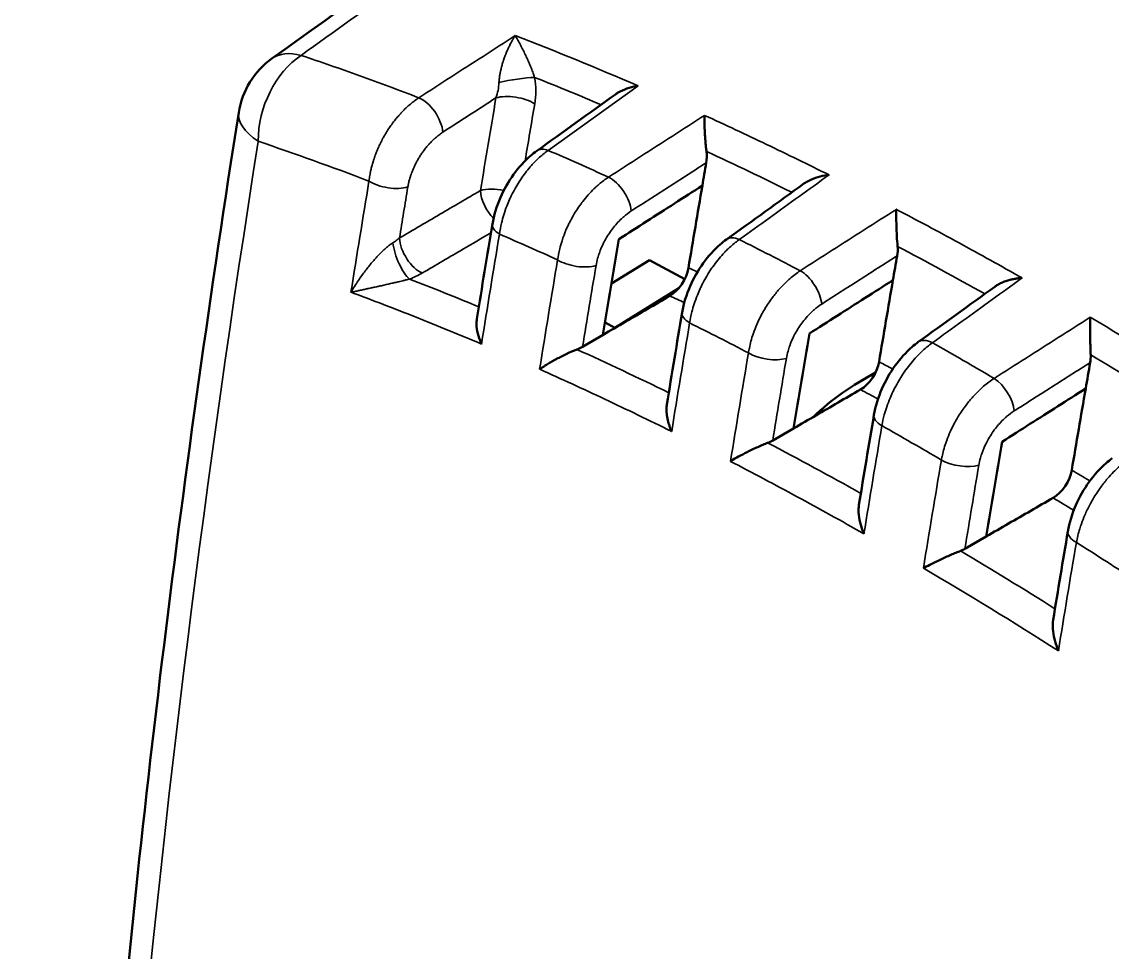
# Model space of a CAD drawing. Header units: millimetres. Extents: x 40 to 2195, y 40 to 1687.
# Drawn here: x 384.21 to 424.12, y 1406.01 to 1440.05 of the extents above; entities that cross this region are included whole.
import ezdxf

# ---------------------------------------------------------------- set-up
doc = ezdxf.new("R2010")
doc.units = ezdxf.units.MM
doc.header["$LTSCALE"] = 8
doc.layers.add('Visible (ISO)', color=7, linetype='Continuous', lineweight=50)
doc.layers.add('Visible Narrow (ISO)', color=7, linetype='Continuous', lineweight=35)

msp = doc.modelspace()

# ---------------------------------------------------------------- linework, layer by layer
at = {"layer": 'Visible (ISO)'}
for p, q in [((402.975, 1439.266), (402.975, 1439.266)), ((404.528, 1438.643), (404.528, 1438.643)), ((403.963, 1437.617), (403.963, 1437.617)), ((403.83, 1431.389), (403.83, 1431.389)), ((405.792, 1430.469), (407.185, 1431.332)), ((408.476, 1430.637), (407.185, 1431.332)), ((405.92, 1428.855), (408.256, 1430.302)), ((405.92, 1428.855), (405.557, 1429.05)), ((404.737, 1428.159), (405.483, 1428.594)), ((405.916, 1428.847), (405.92, 1428.855)), ((414.929, 1426.909), (415.454, 1427.212)), ((411.693, 1424.73), (412.458, 1425.174)), ((418.076, 1424.773), (418.076, 1424.773)), ((417.37, 1424.307), (417.37, 1424.307)), ((418.913, 1423.778), (418.913, 1423.778)), ((418.726, 1420.768), (419.51, 1421.22))]:
    msp.add_line(p, q, dxfattribs=at)
msp.add_arc((395.116, 1436.264), 3, 125.6295, 171.0415, dxfattribs=at)
for centre, major_axis, ratio, start_param, end_param in [((435.147, 1316.365), (-75, 129.904), 0.57735, 5.257351, 5.738223), ((403.643, 1434.512), (-0.583, 0.812), 0.546804, 0, 0.00025), ((408.586, 1435.309), (-0.23, 1.012), 0.648264, 4.140705, 4.56034), ((720.539, 1534.614), (225.525, 390.14), 0.57775, 2.138017, 2.140103), ((720.526, 1534.62), (-225.515, -390.145), 0.577723, 5.281682, 5.289244), ((402.423, 1432.483), (-0.986, 0.165), 0.443712, 6.28315, 6.283264), ((720.277, 1534.757), (227.367, 393.681), 0.577447, 2.142674, 2.151389), ((410.587, 1431.272), (-0.584, 0.812), 0.545741, 0, 0.000245), ((415.556, 1431.896), (-0.238, 1.003), 0.668493, 4.141006, 4.492285), ((727.605, 1530.528), (225.678, 390.403), 0.577751, 2.136134, 2.138365), ((407.893, 1430.827), (-0.518, -0.86), 0.600288, 0.831008, 2.154439), ((727.593, 1530.535), (-225.668, -390.409), 0.577724, 5.279943, 5.287429), ((409.365, 1429.246), (-0.986, 0.167), 0.442115, 6.283147, 6.283271), ((727.347, 1530.674), (227.522, 393.95), 0.577446, 2.140925, 2.149557), ((417.608, 1427.522), (-0.586, 0.811), 0.544443, 0, 0.000294), ((422.601, 1427.978), (-0.251, 0.995), 0.689265, 4.137379, 4.42069), ((414.869, 1427.395), (0.521, 0.855), 0.600667, 3.976677, 5.301278), ((734.671, 1526.443), (225.703, 390.447), 0.577751, 2.135655, 2.138041), ((428.429, 1403.526), (13.5, -23.383), 0.57735, 2.602682, 2.602684), ((428.429, 1403.526), (-13.5, 23.383), 0.57735, 6.246152, 6.423534), ((734.659, 1526.45), (-225.694, -390.453), 0.577725, 5.27962, 5.287092), ((407.284, 1426.871), (0.948, 1.762), 0.55685, 4.310072, 4.310123), ((416.385, 1425.496), (-0.986, 0.167), 0.441488, 6.283146, 6.283294), ((410.971, 1425.134), (-1.06, -0.08), 0.565689, 2.059199, 2.277361), ((734.416, 1526.591), (227.551, 394.002), 0.577446, 2.140583, 2.1492), ((424.704, 1423.268), (-0.587, 0.809), 0.542895, 6.283185, 6.283422), ((421.922, 1423.435), (-0.521, -0.853), 0.601988, 0.83483, 2.15963), ((423.482, 1421.238), (-0.986, 0.167), 0.441821, 6.283142, 6.283264), ((418.005, 1421.23), (-1.057, -0.016), 0.607282, 2.118642, 2.312899)]:
    msp.add_ellipse(centre, major_axis=major_axis, ratio=ratio, start_param=start_param, end_param=end_param, dxfattribs=at)
for points in [[(393.369, 1438.702), (398.518, 1442.393), (403.667, 1446.083), (408.816, 1449.773)], [(403.059, 1435.324), (404.018, 1436.013), (404.977, 1436.701), (405.935, 1437.389)], [(410.003, 1432.084), (410.948, 1432.764), (411.893, 1433.444), (412.838, 1434.125)], [(400.868, 1429.184), (401.053, 1430.338), (401.243, 1431.492), (401.437, 1432.648)], [(417.022, 1428.333), (417.955, 1429.007), (418.888, 1429.681), (419.821, 1430.355)], [(407.82, 1426.048), (408.003, 1427.168), (408.189, 1428.29), (408.379, 1429.413)], [(414.85, 1422.373), (415.029, 1423.469), (415.212, 1424.565), (415.399, 1425.663)], [(421.957, 1418.166), (422.133, 1419.245), (422.313, 1420.324), (422.496, 1421.405)]]:
    msp.add_open_spline(points, degree=3, dxfattribs=at)
for points, knots in [([(406.766, 1437.703), (406.744, 1437.699), (406.721, 1437.696), (406.582, 1437.672), (406.468, 1437.643), (406.247, 1437.565), (406.14, 1437.517), (406.005, 1437.437), (405.969, 1437.414), (405.935, 1437.389)], [-0.15618446, -0.15618446, -0.15618446, -0.15618446, -0.14931299, -0.14931299, -0.11403306, -0.11403306, -0.07809229, -0.07809229, -0.06474635, -0.06474635, -0.06474635, -0.06474635]), ([(389.449, 1300.75), (387.28, 1315.704), (386.019, 1331.417), (385.341, 1363.927), (385.921, 1380.794), (388.504, 1410.731), (390.088, 1423.651), (392.153, 1436.731)], [0, 0, 0, 0, 6.04023, 6.04023, 12.072816, 12.072816, 16.498672, 16.498672, 16.498672, 16.498672]), ([(409.269, 1435.303), (409.263, 1435.352), (409.257, 1435.403), (409.252, 1435.455), (409.245, 1435.513), (409.24, 1435.572), (409.234, 1435.633), (409.23, 1435.683), (409.226, 1435.734), (409.222, 1435.786), (409.219, 1435.835), (409.215, 1435.885), (409.212, 1435.935), (409.212, 1435.951), (409.211, 1435.968), (409.21, 1435.984), (409.207, 1436.035), (409.205, 1436.086), (409.203, 1436.137), (409.201, 1436.182), (409.2, 1436.226), (409.199, 1436.269), (409.199, 1436.288), (409.199, 1436.306), (409.199, 1436.324), (409.198, 1436.358), (409.198, 1436.391), (409.198, 1436.423), (409.198, 1436.455), (409.199, 1436.486), (409.199, 1436.516), (409.2, 1436.544), (409.201, 1436.572), (409.202, 1436.599), (409.202, 1436.606), (409.203, 1436.614), (409.203, 1436.621)], [0.0000015, 0.0000015, 0.0000015, 0.0000015, 0.1184218, 0.1184218, 0.1184218, 0.25, 0.25, 0.25, 0.3593333, 0.3593333, 0.3593333, 0.4656839, 0.4656839, 0.4656839, 0.5, 0.5, 0.5, 0.6100758, 0.6100758, 0.6100758, 0.7085738, 0.7085738, 0.7085738, 0.75, 0.75, 0.75, 0.8289084, 0.8289084, 0.8289084, 0.9056427, 0.9056427, 0.9056427, 0.9795073, 0.9795073, 0.9795073, 1, 1, 1, 1]), ([(401.437, 1432.648), (401.49, 1432.969), (401.591, 1433.301), (401.858, 1433.913), (402.024, 1434.204), (402.397, 1434.719), (402.606, 1434.95), (402.905, 1435.208), (402.981, 1435.268), (403.059, 1435.324)], [0, 0, 0, 0, 0.1038733, 0.1038733, 0.2016368, 0.2016368, 0.2964638, 0.2964638, 0.3280335, 0.3280335, 0.3280335, 0.3280335]), ([(413.754, 1434.444), (413.732, 1434.442), (413.71, 1434.44), (413.571, 1434.421), (413.454, 1434.397), (413.227, 1434.33), (413.116, 1434.286), (412.952, 1434.2), (412.893, 1434.164), (412.838, 1434.125)], [-0.1566309, -0.1566309, -0.1566309, -0.1566309, -0.1501663, -0.1501663, -0.1146615, -0.1146615, -0.0783143, -0.0783143, -0.056594, -0.056594, -0.056594, -0.056594]), ([(406.065, 1432.094), (406.403, 1432.312), (406.742, 1432.529), (407.081, 1432.747), (407.76, 1433.183), (408.439, 1433.619), (409.119, 1434.055)], [0, 0, 0, 0, 0.3333333, 0.3333333, 0.3333333, 1, 1, 1, 1]), ([(416.262, 1431.832), (416.252, 1431.954), (416.243, 1432.08), (416.229, 1432.339), (416.223, 1432.47), (416.217, 1432.703), (416.215, 1432.807), (416.214, 1432.996), (416.215, 1433.081), (416.217, 1433.16), (416.217, 1433.169), (416.217, 1433.179), (416.218, 1433.183)], [-0.1517774, -0.1517774, -0.1517774, -0.1517774, -0.1144708, -0.1144708, -0.0736713, -0.0736713, -0.0362372, -0.0362372, 0, 0, 0.0022163, 0.0044325, 0.0044325, 0.0044325, 0.0044325]), ([(408.379, 1429.413), (408.433, 1429.732), (408.534, 1430.062), (408.8, 1430.671), (408.966, 1430.961), (409.338, 1431.475), (409.548, 1431.707), (409.847, 1431.966), (409.924, 1432.027), (410.003, 1432.083)], [0, 0, 0, 0, 0.1032735, 0.1032735, 0.2006991, 0.2006991, 0.2957398, 0.2957398, 0.3275314, 0.3275314, 0.3275314, 0.3275314]), ([(413.04, 1428.645), (413.378, 1428.861), (413.717, 1429.078), (414.056, 1429.295), (414.396, 1429.511), (414.735, 1429.728), (415.074, 1429.945), (415.414, 1430.162), (415.754, 1430.379), (416.094, 1430.596)], [0, 0, 0, 0, 0.333333, 0.333333, 0.333333, 0.666667, 0.666667, 0.666667, 1, 1, 1, 1]), ([(420.819, 1430.676), (420.773, 1430.673), (420.727, 1430.668), (420.635, 1430.657), (420.589, 1430.65), (420.498, 1430.634), (420.453, 1430.624), (420.397, 1430.61), (420.386, 1430.607), (420.321, 1430.59), (420.269, 1430.574), (420.166, 1430.538), (420.115, 1430.518), (420.042, 1430.485), (420.019, 1430.474), (419.951, 1430.439), (419.908, 1430.414), (419.852, 1430.377), (419.836, 1430.366), (419.821, 1430.355)], [0.0000375, 0.0000375, 0.0000375, 0.0000375, 0.0743527, 0.0743527, 0.1505549, 0.1505549, 0.2294177, 0.2294177, 0.25, 0.25, 0.3463477, 0.3463477, 0.4497305, 0.4497305, 0.5, 0.5, 0.602333, 0.602333, 0.6441811, 0.6441811, 0.6441811, 0.6441811]), ([(407.926, 1430.018), (407.654, 1429.859), (407.111, 1429.543), (406.296, 1429.068), (405.754, 1428.752), (405.483, 1428.594)], [0, 0, 0, 0, 0.3333333, 0.6666667, 1, 1, 1, 1]), ([(400.868, 1429.184), (400.857, 1429.12), (400.853, 1429.053), (400.857, 1428.871), (400.874, 1428.754), (400.93, 1428.524), (400.97, 1428.409), (401.021, 1428.292), (401.027, 1428.279), (401.033, 1428.265), (401.036, 1428.259)], [-0.0974248, -0.0974248, -0.0974248, -0.0974248, -0.0744074, -0.0744074, -0.0367045, -0.0367045, 0, 0, 0.0021992, 0.0043983, 0.0043983, 0.0043983, 0.0043983]), ([(423.33, 1427.858), (423.328, 1427.909), (423.326, 1427.963), (423.322, 1428.074), (423.32, 1428.129), (423.317, 1428.235), (423.316, 1428.285), (423.314, 1428.383), (423.313, 1428.432), (423.311, 1428.503), (423.311, 1428.526), (423.31, 1428.599), (423.309, 1428.65), (423.309, 1428.746), (423.308, 1428.791), (423.308, 1428.861), (423.308, 1428.886), (423.308, 1428.946), (423.308, 1428.981), (423.308, 1429.049), (423.308, 1429.082), (423.309, 1429.145), (423.309, 1429.175), (423.31, 1429.216), (423.31, 1429.227), (423.311, 1429.238)], [0, 0, 0, 0, 0.1274523, 0.1274523, 0.25, 0.25, 0.353887, 0.353887, 0.4536944, 0.4536944, 0.5, 0.5, 0.6027423, 0.6027423, 0.6971464, 0.6971464, 0.75, 0.75, 0.8261276, 0.8261276, 0.9006432, 0.9006432, 0.9728814, 0.9728814, 1, 1, 1, 1]), ([(404.737, 1428.159), (404.705, 1428.141), (404.672, 1428.123), (404.602, 1428.09), (404.565, 1428.075), (404.528, 1428.06)], [0.000001, 0.000001, 0.000001, 0.000001, 0.01298467, 0.01298467, 0.02596788, 0.02596788, 0.02596788, 0.02596788]), ([(415.399, 1425.663), (415.453, 1425.982), (415.554, 1426.311), (415.821, 1426.92), (415.986, 1427.209), (416.358, 1427.724), (416.569, 1427.957), (416.868, 1428.216), (416.944, 1428.276), (417.022, 1428.333)], [0, 0, 0, 0, 0.1031051, 0.1031051, 0.2004903, 0.2004903, 0.2957328, 0.2957328, 0.3273112, 0.3273112, 0.3273112, 0.3273112]), ([(403.165, 1427.335), (403.189, 1427.352), (403.214, 1427.369), (403.24, 1427.386), (403.267, 1427.404), (403.295, 1427.422), (403.324, 1427.441), (403.353, 1427.459), (403.382, 1427.477), (403.412, 1427.496), (403.438, 1427.512), (403.464, 1427.528), (403.491, 1427.544), (403.517, 1427.56), (403.544, 1427.575), (403.571, 1427.591), (403.599, 1427.607), (403.626, 1427.623), (403.654, 1427.638), (403.669, 1427.647), (403.684, 1427.655), (403.699, 1427.664), (403.728, 1427.68), (403.758, 1427.696), (403.787, 1427.712), (403.817, 1427.728), (403.846, 1427.744), (403.875, 1427.759), (403.905, 1427.774), (403.934, 1427.79), (403.964, 1427.805), (403.971, 1427.809), (403.979, 1427.812), (403.987, 1427.816), (404.018, 1427.832), (404.05, 1427.848), (404.082, 1427.864), (404.114, 1427.879), (404.146, 1427.895), (404.178, 1427.909), (404.21, 1427.924), (404.241, 1427.939), (404.272, 1427.953), (404.317, 1427.973), (404.362, 1427.992), (404.404, 1428.01), (404.447, 1428.028), (404.488, 1428.045), (404.528, 1428.06)], [0.000013, 0.000013, 0.000013, 0.000013, 0.0651782, 0.0651782, 0.0651782, 0.1325891, 0.1325891, 0.1325891, 0.2, 0.2, 0.2, 0.256502, 0.256502, 0.256502, 0.3127765, 0.3127765, 0.3127765, 0.3691619, 0.3691619, 0.3691619, 0.4, 0.4, 0.4, 0.460956, 0.460956, 0.460956, 0.5224792, 0.5224792, 0.5224792, 0.5840364, 0.5840364, 0.5840364, 0.6, 0.6, 0.6, 0.6658861, 0.6658861, 0.6658861, 0.7329431, 0.7329431, 0.7329431, 0.8, 0.8, 0.8, 0.9, 0.9, 0.9, 1, 1, 1, 1]), ([(414.9, 1426.589), (414.628, 1426.432), (414.085, 1426.117), (413.271, 1425.645), (412.729, 1425.331), (412.458, 1425.174)], [0, 0, 0, 0, 0.3333333, 0.6666667, 1, 1, 1, 1]), ([(420.092, 1424.686), (420.431, 1424.901), (420.77, 1425.117), (421.109, 1425.333), (421.448, 1425.549), (421.788, 1425.765), (422.128, 1425.981), (422.467, 1426.197), (422.807, 1426.413), (423.147, 1426.629)], [0, 0, 0, 0, 0.333333, 0.333333, 0.333333, 0.666667, 0.666667, 0.666667, 1, 1, 1, 1]), ([(407.82, 1426.048), (407.816, 1426.022), (407.812, 1425.995), (407.81, 1425.968), (407.808, 1425.941), (407.806, 1425.914), (407.806, 1425.886), (407.805, 1425.841), (407.806, 1425.794), (407.81, 1425.746), (407.814, 1425.7), (407.819, 1425.653), (407.827, 1425.605), (407.833, 1425.568), (407.841, 1425.529), (407.85, 1425.491), (407.859, 1425.45), (407.87, 1425.409), (407.882, 1425.367), (407.894, 1425.326), (407.907, 1425.285), (407.922, 1425.244), (407.936, 1425.203), (407.952, 1425.163), (407.969, 1425.122), (407.977, 1425.101), (407.987, 1425.08), (407.996, 1425.059)], [0.3820209, 0.3820209, 0.3820209, 0.3820209, 0.4419797, 0.4419797, 0.4419797, 0.5, 0.5, 0.5, 0.5929819, 0.5929819, 0.5929819, 0.681076, 0.681076, 0.681076, 0.75, 0.75, 0.75, 0.8232727, 0.8232727, 0.8232727, 0.8949706, 0.8949706, 0.8949706, 0.9643261, 0.9643261, 0.9643261, 0.9999883, 0.9999883, 0.9999883, 0.9999883]), ([(410.148, 1423.967), (410.162, 1423.975), (410.176, 1423.984), (410.268, 1424.04), (410.354, 1424.089), (410.542, 1424.193), (410.645, 1424.248), (410.878, 1424.365), (411.012, 1424.43), (411.211, 1424.519), (411.274, 1424.547), (411.395, 1424.598), (411.453, 1424.621), (411.508, 1424.642)], [-0.1692811, -0.1692811, -0.1692811, -0.1692811, -0.1621934, -0.1621934, -0.1238543, -0.1238543, -0.0846102, -0.0846102, -0.0399224, -0.0399224, -0.0192023, -0.0192023, -0.000001, -0.000001, -0.000001, -0.000001]), ([(422.496, 1421.405), (422.55, 1421.725), (422.651, 1422.054), (422.918, 1422.665), (423.084, 1422.955), (423.457, 1423.471), (423.668, 1423.704), (423.966, 1423.962), (424.041, 1424.022), (424.117, 1424.077)], [0, 0, 0, 0, 0.1033564, 0.1033564, 0.2009929, 0.2009929, 0.2964279, 0.2964279, 0.3273628, 0.3273628, 0.3273628, 0.3273628]), ([(421.953, 1422.629), (421.681, 1422.473), (421.138, 1422.159), (420.324, 1421.689), (419.781, 1421.376), (419.51, 1421.22)], [0, 0, 0, 0, 0.3333333, 0.6666667, 1, 1, 1, 1]), ([(414.85, 1422.373), (414.835, 1422.285), (414.832, 1422.19), (414.843, 1421.976), (414.862, 1421.854), (414.92, 1421.615), (414.959, 1421.496), (415.015, 1421.359), (415.024, 1421.338), (415.033, 1421.317)], [-0.1077105, -0.1077105, -0.1077105, -0.1077105, -0.0762646, -0.0762646, -0.037673, -0.037673, 0, 0, 0.006948, 0.006948, 0.006948, 0.006948]), ([(417.21, 1420.06), (417.224, 1420.068), (417.238, 1420.076), (417.332, 1420.126), (417.419, 1420.172), (417.61, 1420.267), (417.714, 1420.318), (417.947, 1420.428), (418.08, 1420.488), (418.275, 1420.573), (418.337, 1420.599), (418.455, 1420.647), (418.51, 1420.67), (418.564, 1420.69)], [-0.165333, -0.165333, -0.165333, -0.165333, -0.1584235, -0.1584235, -0.1209548, -0.1209548, -0.0825725, -0.0825725, -0.0390207, -0.0390207, -0.0187999, -0.0187999, -0.000001, -0.000001, -0.000001, -0.000001]), ([(421.957, 1418.166), (421.94, 1418.064), (421.937, 1417.954), (421.953, 1417.719), (421.974, 1417.593), (422.034, 1417.346), (422.074, 1417.224), (422.13, 1417.083), (422.139, 1417.06), (422.148, 1417.039)], [-0.1139824, -0.1139824, -0.1139824, -0.1139824, -0.078048, -0.078048, -0.0385689, -0.0385689, 0, 0, 0.0071289, 0.0071289, 0.0071289, 0.0071289])]:
    msp.add_open_spline(points, degree=3, knots=knots, dxfattribs=at)
at = {"layer": 'Visible Narrow (ISO)'}
for p, q in [((406.766, 1437.703), (403.478, 1435.341)), ((401.527, 1432.412), (401.527, 1432.412)), ((420.819, 1430.676), (420.819, 1430.676))]:
    msp.add_line(p, q, dxfattribs=at)
for centre, major_axis, ratio, start_param, end_param in [((438.88, 1319.847), (-90.261, 118.12), 0.477486, 5.577389, 5.622054), ((395.116, 1436.264), (-1.748, 2.438), 0.548274, 5.681241, 6.283186), ((395.116, 1436.264), (-0.956, -2.844), 0.716951, 3.888378, 5.152103), ((402.243, 1437.819), (-0.987, -0.161), 0.113687, 3.851548, 5.306216), ((401.556, 1437.953), (0.535, -2.113), 0.645987, 0.970264, 1.437067), ((402.248, 1436.847), (-0.986, 0.168), 0.441319, 3.947008, 5.548607), ((398.944, 1436.426), (-0.543, 0.84), 0.499648, 3.909191, 5.662956), ((713.341, 1538.736), (225.672, 390.543), 0.577605, 2.14196, 2.150465), ((713.98, 1538.39), (225.062, 389.819), 0.57735, 2.141758, 2.146996), ((395.116, 1436.264), (-2.963, 0.468), 0.442684, 0.000089, 0.780297), ((695.693, 1547.208), (-215.008, -399.565), 0.556823, 5.274195, 5.638764), ((433.248, 1315.812), (88.959, -116.699), 0.478564, 2.484578, 2.526038), ((403.643, 1434.512), (-0.583, 0.812), 0.546804, 5.590341, 6.283185), ((434.972, 1317.472), (89.642, -118.11), 0.480535, 2.414884, 2.43661), ((411.809, 1431.64), (15.957, -7.928), 0.123736, 1.595335, 1.791735), ((712.37, 1539.32), (227.99, 394.891), 0.57735, 2.147806, 2.157917), ((397.659, 1434.419), (-0.987, 0.163), 0.445426, 0.798577, 2.405116), ((405.836, 1433.541), (-0.541, 0.841), 0.501755, 3.91066, 5.595754), ((710.892, 1538.032), (-225.912, -391.062), 0.577585, 5.289536, 5.294216), ((401.681, 1433.457), (-0.987, 0.162), 0.447146, 4.610575, 5.545951), ((401.681, 1433.457), (-0.505, 0.863), 0.532302, 0.7899, 2.003528), ((402.423, 1432.483), (-0.986, 0.165), 0.443712, 0.000083, 0.816666), ((398.717, 1431.721), (-0.505, 0.863), 0.532272, 0.789864, 2.539058), ((717.282, 1536.484), (-228.209, -395.269), 0.57735, 5.28693, 5.296905), ((433.216, 1316.106), (88.807, -116.409), 0.478309, 2.415052, 2.436272), ((410.587, 1431.272), (-0.584, 0.812), 0.545741, 5.521432, 6.283185), ((398.249, 1431.498), (-0.36, 0.933), 0.325926, 0.933221, 2.609957), ((435.024, 1317.587), (89.656, -117.996), 0.480143, 2.346405, 2.367992), ((438.494, 1319.592), (-90.156, 117.37), 0.47552, 5.44722, 5.477943), ((719.458, 1535.228), (228.286, 395.403), 0.57735, 2.144469, 2.154395), ((404.546, 1431.544), (-0.986, 0.166), 0.44314, 0.82479, 2.406138), ((721.205, 1535.15), (-228.537, -395.841), 0.577323, 5.286084, 5.293438), ((436.095, 1319.771), (-85.22, 112.53), 0.481508, 5.550997, 5.554366), ((412.805, 1430.138), (-0.539, 0.843), 0.503548, 3.91189, 5.52892), ((397.357, 1431.42), (-2.182, -0.356), 0.468354, 1.994338, 2.25991), ((431.753, 1316.809), (84.588, -112.369), 0.484045, 2.453675, 2.480245), ((435.477, 1319.285), (-84.949, 111.966), 0.480726, 5.549169, 5.55467), ((409.365, 1429.246), (-0.986, 0.167), 0.442115, 0.000088, 0.842491), ((724.37, 1532.392), (-228.416, -395.629), 0.57735, 5.284599, 5.294442), ((433.281, 1316.212), (88.839, -116.303), 0.477881, 2.345987, 2.367066), ((439.009, 1320.084), (-90.315, 117.882), 0.476622, 5.372937, 5.417032), ((417.608, 1427.522), (-0.586, 0.811), 0.544443, 5.452723, 6.283185), ((431.796, 1317.021), (84.555, -112.162), 0.483528, 2.381391, 2.416005), ((726.546, 1531.135), (228.455, 395.696), 0.57735, 2.142575, 2.152398), ((411.512, 1428.149), (-0.986, 0.167), 0.44184, 0.850428, 2.406724), ((438.43, 1319.674), (-90.012, 117.27), 0.475845, 5.379368, 5.410409), ((728.303, 1531.076), (-228.726, -396.171), 0.57732, 5.284188, 5.291616), ((436.13, 1319.854), (-85.225, 112.447), 0.481221, 5.477974, 5.483043), ((419.849, 1426.228), (-0.537, 0.844), 0.505066, 3.912941, 5.462163), ((435.514, 1319.369), (-84.955, 111.883), 0.480432, 5.476471, 5.48303), ((416.385, 1425.496), (-0.986, 0.167), 0.441488, 0.000109, 0.867851), ((731.458, 1528.299), (-228.499, -395.771), 0.57735, 5.283683, 5.293479), ((433.344, 1316.19), (88.937, -116.334), 0.477543, 2.277278, 2.298295), ((431.828, 1317.1), (84.552, -112.087), 0.483242, 2.309741, 2.344311), ((733.634, 1527.043), (228.499, 395.771), 0.57735, 2.142091, 2.151887), ((418.555, 1424.243), (-0.986, 0.167), 0.441506, 0.875642, 2.406889), ((734.352, 1526.62), (-228.035, -394.902), 0.5774, 5.283733, 5.291323), ((436.13, 1319.855), (-85.225, 112.447), 0.481223, 5.405544, 5.41214), ((435.514, 1319.369), (-84.956, 111.883), 0.480434, 5.404226, 5.411817), ((423.482, 1421.238), (-0.986, 0.167), 0.441821, 0.000084, 0.892761), ((738.546, 1524.207), (-228.455, -395.696), 0.57735, 5.284168, 5.293991), ((433.282, 1316.211), (88.843, -116.301), 0.477898, 2.208882, 2.22996), ((431.827, 1317.099), (84.547, -112.09), 0.48322, 2.238351, 2.273042), ((431.132, 1316.591), (84.184, -111.528), 0.48295, 2.229986, 2.279737)]:
    msp.add_ellipse(centre, major_axis=major_axis, ratio=ratio, start_param=start_param, end_param=end_param, dxfattribs=at)
for points, knots in [([(394.433, 1438.816), (395.643, 1439.684), (396.853, 1440.552), (398.062, 1441.418), (399.434, 1442.402), (400.805, 1443.385), (402.174, 1444.367), (404.75, 1446.214), (407.322, 1448.058), (409.89, 1449.899)], [0, 0, 0, 0, 0.2341962, 0.2341962, 0.2341962, 0.5, 0.5, 0.5, 1, 1, 1, 1]), ([(398.747, 1437.267), (399.137, 1437.519), (399.527, 1437.772), (400.309, 1438.277), (400.701, 1438.529), (401.484, 1439.035), (401.875, 1439.288), (402.268, 1439.541)], [0, 0, 0, 0, 0.3333333, 0.3333333, 0.6666667, 0.6666667, 1, 1, 1, 1]), ([(401.676, 1437.822), (401.677, 1437.85), (401.679, 1437.88), (401.683, 1437.922), (401.684, 1437.935), (401.688, 1437.968), (401.69, 1437.989), (401.697, 1438.038), (401.701, 1438.066), (401.709, 1438.115), (401.713, 1438.136), (401.72, 1438.177), (401.724, 1438.196), (401.737, 1438.26), (401.747, 1438.305), (401.761, 1438.359), (401.763, 1438.368), (401.77, 1438.394), (401.774, 1438.411), (401.791, 1438.472), (401.804, 1438.518), (401.823, 1438.577), (401.827, 1438.59), (401.836, 1438.617), (401.84, 1438.63), (401.86, 1438.689), (401.876, 1438.735), (401.9, 1438.799), (401.907, 1438.817), (401.918, 1438.846), (401.922, 1438.856), (401.944, 1438.912), (401.963, 1438.957), (401.993, 1439.026), (402.003, 1439.049), (402.017, 1439.079), (402.02, 1439.086), (402.044, 1439.138), (402.066, 1439.183), (402.103, 1439.255), (402.117, 1439.282), (402.133, 1439.312), (402.135, 1439.315), (402.16, 1439.362), (402.184, 1439.405), (402.228, 1439.479), (402.248, 1439.51), (402.268, 1439.541)], [0.0000047, 0.0000047, 0.0000047, 0.0000047, 0.0598024, 0.0598024, 0.084636, 0.084636, 0.125, 0.125, 0.177091, 0.177091, 0.2156446, 0.2156446, 0.25, 0.25, 0.3298016, 0.3298016, 0.3462379, 0.3462379, 0.375, 0.375, 0.4540101, 0.4540101, 0.4769607, 0.4769607, 0.5, 0.5, 0.5773746, 0.5773746, 0.6077426, 0.6077426, 0.625, 0.625, 0.700485, 0.700485, 0.7384992, 0.7384992, 0.75, 0.75, 0.824936, 0.824936, 0.869253, 0.869253, 0.875, 0.875, 0.9465205, 0.9465205, 1, 1, 1, 1]), ([(402.98, 1438.014), (402.963, 1438.064), (402.926, 1438.169), (402.861, 1438.338), (402.791, 1438.509), (402.715, 1438.681), (402.635, 1438.855), (402.549, 1439.031), (402.459, 1439.206), (402.366, 1439.377), (402.301, 1439.488), (402.268, 1439.541)], [0.0000082, 0.0000082, 0.0000082, 0.0000082, 0.1111111, 0.2222222, 0.3333333, 0.4444444, 0.5555556, 0.6666667, 0.7777778, 0.8888889, 1, 1, 1, 1]), ([(394.433, 1438.816), (395.146, 1438.577), (396.578, 1438.08), (398.022, 1437.544), (398.747, 1437.267)], [0.000006, 0.000006, 0.000006, 0.000006, 0.5, 1, 1, 1, 1]), ([(405.412, 1437.014), (405.034, 1437.174), (404.221, 1437.514), (403.412, 1437.842), (402.98, 1438.014)], [0.0653047, 0.0653047, 0.0653047, 0.0653047, 0.5, 1, 1, 1, 1]), ([(398.747, 1437.267), (398.691, 1437.231), (398.636, 1437.192), (398.546, 1437.125), (398.51, 1437.097), (398.42, 1437.024), (398.366, 1436.978), (398.3, 1436.917), (398.285, 1436.903), (398.224, 1436.845), (398.179, 1436.801), (398.105, 1436.724), (398.074, 1436.69), (398.002, 1436.61), (397.961, 1436.563), (397.908, 1436.499), (397.895, 1436.482), (397.836, 1436.409), (397.793, 1436.352), (397.733, 1436.27), (397.715, 1436.245), (397.657, 1436.161), (397.619, 1436.103), (397.579, 1436.04), (397.576, 1436.035), (397.536, 1435.971), (397.501, 1435.912), (397.455, 1435.83), (397.443, 1435.808), (397.398, 1435.725), (397.367, 1435.666), (397.309, 1435.547), (397.282, 1435.488), (397.248, 1435.411), (397.24, 1435.392), (397.208, 1435.318), (397.186, 1435.264), (397.144, 1435.151), (397.123, 1435.093), (397.099, 1435.021), (397.094, 1435.006), (397.074, 1434.942), (397.059, 1434.894), (397.03, 1434.793), (397.016, 1434.74), (397, 1434.674), (396.997, 1434.66), (396.983, 1434.602), (396.974, 1434.559), (396.953, 1434.453), (396.942, 1434.392), (396.928, 1434.293), (396.923, 1434.255), (396.918, 1434.218)], [0, 0, 0, 0, 0.0405647, 0.0405647, 0.0685653, 0.0685653, 0.1120984, 0.1120984, 0.125, 0.125, 0.1648573, 0.1648573, 0.1943314, 0.1943314, 0.2354533, 0.2354533, 0.25, 0.25, 0.2990433, 0.2990433, 0.320504, 0.320504, 0.3709144, 0.3709144, 0.375, 0.375, 0.4267012, 0.4267012, 0.4465846, 0.4465846, 0.5, 0.5, 0.5547044, 0.5547044, 0.572661, 0.572661, 0.625, 0.625, 0.6835778, 0.6835778, 0.6987184, 0.6987184, 0.75, 0.75, 0.8083523, 0.8083523, 0.8248337, 0.8248337, 0.875, 0.875, 0.9507047, 0.9507047, 1, 1, 1, 1]), ([(401.566, 1437.264), (401.243, 1437.055), (400.919, 1436.846), (400.273, 1436.428), (399.95, 1436.219), (399.626, 1436.01)], [0.0000002, 0.0000002, 0.0000002, 0.0000002, 0.5, 0.5, 1, 1, 1, 1]), ([(405.686, 1434.363), (406.077, 1434.614), (406.468, 1434.865), (406.859, 1435.116), (407.25, 1435.367), (407.64, 1435.618), (408.031, 1435.868), (408.421, 1436.119), (408.812, 1436.37), (409.203, 1436.621)], [0, 0, 0, 0, 0.3333333, 0.3333333, 0.3333333, 0.6666667, 0.6666667, 0.6666667, 1, 1, 1, 1]), ([(413.754, 1434.444), (412.991, 1434.826), (411.469, 1435.57), (409.957, 1436.277), (409.203, 1436.621)], [0.0000001, 0.0000001, 0.0000001, 0.0000001, 0.5, 1, 1, 1, 1]), ([(399.626, 1436.01), (399.586, 1435.984), (399.547, 1435.957), (399.486, 1435.912), (399.465, 1435.895), (399.404, 1435.847), (399.365, 1435.814), (399.32, 1435.774), (399.312, 1435.767), (399.27, 1435.728), (399.236, 1435.695), (399.186, 1435.644), (399.168, 1435.625), (399.118, 1435.572), (399.088, 1435.538), (399.051, 1435.496), (399.045, 1435.488), (399.003, 1435.438), (398.97, 1435.396), (398.93, 1435.342), (398.92, 1435.33), (398.881, 1435.276), (398.852, 1435.235), (398.796, 1435.15), (398.769, 1435.108), (398.737, 1435.054), (398.73, 1435.043), (398.701, 1434.992), (398.679, 1434.953), (398.635, 1434.871), (398.613, 1434.828), (398.589, 1434.778), (398.585, 1434.769), (398.564, 1434.724), (398.548, 1434.689), (398.515, 1434.611), (398.499, 1434.569), (398.481, 1434.522), (398.479, 1434.516), (398.465, 1434.478), (398.454, 1434.446), (398.431, 1434.376), (398.419, 1434.338), (398.407, 1434.295), (398.405, 1434.289), (398.395, 1434.254), (398.388, 1434.226), (398.371, 1434.157), (398.362, 1434.117), (398.349, 1434.052), (398.345, 1434.027), (398.341, 1434.003)], [0, 0, 0, 0, 0.0434325, 0.0434325, 0.0685648, 0.0685648, 0.1149131, 0.1149131, 0.125, 0.125, 0.1690174, 0.1690174, 0.1943311, 0.1943311, 0.2396714, 0.2396714, 0.25, 0.25, 0.3045175, 0.3045175, 0.3205037, 0.3205037, 0.375, 0.375, 0.4315318, 0.4315318, 0.4465843, 0.4465843, 0.5, 0.5, 0.5602804, 0.5602804, 0.5726607, 0.5726607, 0.625, 0.625, 0.6893739, 0.6893739, 0.6987182, 0.6987182, 0.75, 0.75, 0.8144294, 0.8144294, 0.8248337, 0.8248337, 0.875, 0.875, 0.9507042, 0.9507042, 1, 1, 1, 1]), ([(401.694, 1432.277), (401.712, 1432.411), (401.737, 1432.548), (401.769, 1432.685), (401.792, 1432.783), (401.819, 1432.882), (401.849, 1432.98), (401.882, 1433.088), (401.92, 1433.196), (401.961, 1433.303), (401.992, 1433.384), (402.026, 1433.464), (402.062, 1433.544), (402.082, 1433.59), (402.104, 1433.636), (402.126, 1433.682), (402.169, 1433.771), (402.215, 1433.858), (402.263, 1433.945), (402.311, 1434.03), (402.362, 1434.114), (402.414, 1434.196), (402.445, 1434.244), (402.476, 1434.291), (402.508, 1434.338), (402.511, 1434.341), (402.513, 1434.345), (402.516, 1434.349), (402.571, 1434.427), (402.627, 1434.504), (402.686, 1434.578), (402.744, 1434.652), (402.805, 1434.724), (402.867, 1434.793), (402.9, 1434.83), (402.934, 1434.866), (402.968, 1434.901), (403.006, 1434.941), (403.045, 1434.979), (403.084, 1435.017), (403.19, 1435.117), (403.298, 1435.208), (403.407, 1435.29), (403.431, 1435.307), (403.454, 1435.324), (403.478, 1435.341)], [0.0000008, 0.0000008, 0.0000008, 0.0000008, 0.1167443, 0.1167443, 0.1167443, 0.2, 0.2, 0.2, 0.2912392, 0.2912392, 0.2912392, 0.3600986, 0.3600986, 0.3600986, 0.4, 0.4, 0.4, 0.4776872, 0.4776872, 0.4776872, 0.5548313, 0.5548313, 0.5548313, 0.6, 0.6, 0.6, 0.6035288, 0.6035288, 0.6035288, 0.6804516, 0.6804516, 0.6804516, 0.7581628, 0.7581628, 0.7581628, 0.8, 0.8, 0.8, 0.8469315, 0.8469315, 0.8469315, 0.972992, 0.972992, 0.972992, 1, 1, 1, 1]), ([(405.686, 1434.363), (405.569, 1434.287), (405.453, 1434.2), (405.34, 1434.104), (405.318, 1434.085), (405.296, 1434.066), (405.274, 1434.046), (405.233, 1434.01), (405.193, 1433.972), (405.153, 1433.934), (405.082, 1433.864), (405.012, 1433.791), (404.943, 1433.714), (404.876, 1433.639), (404.81, 1433.56), (404.747, 1433.478), (404.724, 1433.449), (404.702, 1433.419), (404.68, 1433.389), (404.677, 1433.386), (404.675, 1433.382), (404.672, 1433.379), (404.616, 1433.302), (404.561, 1433.223), (404.509, 1433.141), (404.456, 1433.059), (404.406, 1432.975), (404.358, 1432.89), (404.329, 1432.837), (404.3, 1432.784), (404.273, 1432.731), (404.249, 1432.685), (404.227, 1432.639), (404.205, 1432.593), (404.15, 1432.477), (404.1, 1432.36), (404.056, 1432.242), (404.03, 1432.173), (404.006, 1432.104), (403.984, 1432.035), (403.952, 1431.937), (403.924, 1431.839), (403.9, 1431.741), (403.866, 1431.605), (403.841, 1431.469), (403.822, 1431.336)], [0, 0, 0, 0, 0.128307, 0.128307, 0.128307, 0.15347, 0.15347, 0.15347, 0.2, 0.2, 0.2, 0.284029, 0.284029, 0.284029, 0.367081, 0.367081, 0.367081, 0.396828, 0.396828, 0.396828, 0.4, 0.4, 0.4, 0.476106, 0.476106, 0.476106, 0.55278, 0.55278, 0.55278, 0.6, 0.6, 0.6, 0.640198, 0.640198, 0.640198, 0.741235, 0.741235, 0.741235, 0.8, 0.8, 0.8, 0.883529, 0.883529, 0.883529, 1, 1, 1, 1]), ([(413.754, 1434.444), (413.388, 1434.181), (413.023, 1433.918), (412.293, 1433.392), (411.928, 1433.129), (411.199, 1432.604), (410.834, 1432.342), (410.47, 1432.079)], [0.0000006, 0.0000006, 0.0000006, 0.0000006, 0.3333333, 0.3333333, 0.6666667, 0.6666667, 1, 1, 1, 1]), ([(406.518, 1433.125), (406.424, 1433.064), (406.331, 1432.994), (406.24, 1432.915), (406.213, 1432.891), (406.185, 1432.866), (406.158, 1432.841), (406.042, 1432.731), (405.932, 1432.608), (405.83, 1432.474), (405.728, 1432.34), (405.635, 1432.196), (405.553, 1432.046), (405.537, 1432.016), (405.521, 1431.986), (405.506, 1431.956), (405.445, 1431.835), (405.392, 1431.712), (405.349, 1431.588), (405.326, 1431.524), (405.305, 1431.459), (405.287, 1431.395), (405.262, 1431.305), (405.242, 1431.216), (405.228, 1431.128)], [0, 0, 0, 0, 0.1534691, 0.1534691, 0.1534691, 0.2, 0.2, 0.2, 0.4, 0.4, 0.4, 0.6, 0.6, 0.6, 0.6402001, 0.6402001, 0.6402001, 0.8, 0.8, 0.8, 0.8835304, 0.8835304, 0.8835304, 1, 1, 1, 1]), ([(412.703, 1430.938), (413.094, 1431.188), (413.485, 1431.437), (413.875, 1431.687), (414.265, 1431.936), (414.656, 1432.185), (415.046, 1432.435), (415.436, 1432.684), (415.827, 1432.934), (416.218, 1433.183)], [0.0000001, 0.0000001, 0.0000001, 0.0000001, 0.3333333, 0.3333333, 0.3333333, 0.6666667, 0.6666667, 0.6666667, 0.9999961, 0.9999961, 0.9999961, 0.9999961]), ([(420.819, 1430.676), (420.049, 1431.112), (418.512, 1431.966), (416.981, 1432.783), (416.218, 1433.183)], [0.000005, 0.000005, 0.000005, 0.000005, 0.5, 1, 1, 1, 1]), ([(398.873, 1430.857), (399.367, 1431.147), (399.861, 1431.436), (400.698, 1431.927), (401.04, 1432.127), (401.383, 1432.328)], [0, 0, 0, 0, 0.5, 0.5, 0.8469056, 0.8469056, 0.8469056, 0.8469056]), ([(396.26, 1430.151), (396.303, 1430.226), (396.391, 1430.371), (396.523, 1430.574), (396.654, 1430.762), (396.784, 1430.938), (396.91, 1431.1), (397.033, 1431.249), (397.153, 1431.386), (397.27, 1431.512), (397.384, 1431.627), (397.495, 1431.73), (397.602, 1431.822), (397.701, 1431.899), (397.761, 1431.94), (397.79, 1431.959)], [0.0000222, 0.0000222, 0.0000222, 0.0000222, 0.0769231, 0.1538462, 0.2307692, 0.3076923, 0.3846154, 0.4615385, 0.5384615, 0.6153846, 0.6923077, 0.7692308, 0.8461538, 0.9230769, 0.9999989, 0.9999989, 0.9999989, 0.9999989]), ([(408.653, 1429.031), (408.673, 1429.164), (408.7, 1429.298), (408.734, 1429.434), (408.759, 1429.531), (408.787, 1429.629), (408.819, 1429.727), (408.854, 1429.835), (408.893, 1429.942), (408.936, 1430.048), (408.968, 1430.128), (409.002, 1430.207), (409.038, 1430.285), (409.06, 1430.331), (409.082, 1430.377), (409.105, 1430.423), (409.149, 1430.511), (409.195, 1430.598), (409.244, 1430.683), (409.293, 1430.768), (409.344, 1430.852), (409.397, 1430.933), (409.429, 1430.982), (409.461, 1431.029), (409.494, 1431.076), (409.496, 1431.079), (409.499, 1431.082), (409.501, 1431.086), (409.56, 1431.17), (409.622, 1431.251), (409.685, 1431.329), (409.748, 1431.408), (409.814, 1431.484), (409.881, 1431.557), (409.907, 1431.585), (409.933, 1431.612), (409.959, 1431.639), (409.997, 1431.678), (410.035, 1431.716), (410.074, 1431.753), (410.182, 1431.856), (410.293, 1431.949), (410.405, 1432.032), (410.426, 1432.048), (410.448, 1432.064), (410.47, 1432.079)], [0, 0, 0, 0, 0.1164701, 0.1164701, 0.1164701, 0.2, 0.2, 0.2, 0.2915916, 0.2915916, 0.2915916, 0.3597552, 0.3597552, 0.3597552, 0.4, 0.4, 0.4, 0.4772294, 0.4772294, 0.4772294, 0.5542676, 0.5542676, 0.5542676, 0.6, 0.6, 0.6, 0.6031159, 0.6031159, 0.6031159, 0.6852727, 0.6852727, 0.6852727, 0.7682901, 0.7682901, 0.7682901, 0.8, 0.8, 0.8, 0.8464549, 0.8464549, 0.8464549, 0.9749535, 0.9749535, 0.9749535, 1, 1, 1, 1]), ([(412.703, 1430.938), (412.639, 1430.896), (412.575, 1430.852), (412.448, 1430.755), (412.384, 1430.704), (412.269, 1430.604), (412.218, 1430.558), (412.086, 1430.431), (412.006, 1430.348), (411.844, 1430.164), (411.761, 1430.063), (411.634, 1429.892), (411.586, 1429.825), (411.492, 1429.685), (411.446, 1429.612), (411.358, 1429.464), (411.316, 1429.389), (411.216, 1429.2), (411.162, 1429.086), (411.067, 1428.866), (411.026, 1428.761), (410.985, 1428.645), (410.981, 1428.634), (410.948, 1428.536), (410.921, 1428.448), (410.875, 1428.277), (410.855, 1428.193), (410.826, 1428.05), (410.815, 1427.991), (410.806, 1427.932)], [0, 0, 0, 0, 0.069966, 0.069966, 0.141574, 0.141574, 0.2, 0.2, 0.295224, 0.295224, 0.4, 0.4, 0.464893, 0.464893, 0.532446, 0.532446, 0.6, 0.6, 0.7, 0.7, 0.790689, 0.790689, 0.8, 0.8, 0.875207, 0.875207, 0.947734, 0.947734, 1, 1, 1, 1]), ([(396.26, 1430.151), (396.307, 1430.161), (396.353, 1430.171), (396.399, 1430.181), (396.423, 1430.186), (396.448, 1430.191), (396.472, 1430.196), (396.518, 1430.206), (396.564, 1430.216), (396.609, 1430.226), (396.632, 1430.231), (396.655, 1430.236), (396.678, 1430.241), (396.729, 1430.252), (396.78, 1430.263), (396.83, 1430.273), (396.846, 1430.277), (396.862, 1430.28), (396.877, 1430.284), (396.931, 1430.296), (396.985, 1430.307), (397.037, 1430.319), (397.047, 1430.321), (397.058, 1430.323), (397.068, 1430.326), (397.124, 1430.338), (397.178, 1430.35), (397.23, 1430.361), (397.237, 1430.363), (397.244, 1430.365), (397.251, 1430.366), (397.306, 1430.378), (397.359, 1430.39), (397.41, 1430.402), (397.416, 1430.403), (397.421, 1430.404), (397.426, 1430.405), (397.482, 1430.418), (397.538, 1430.43), (397.592, 1430.442), (397.646, 1430.455), (397.699, 1430.467), (397.75, 1430.479), (397.802, 1430.49), (397.852, 1430.502), (397.901, 1430.513), (397.95, 1430.525), (397.998, 1430.536), (398.044, 1430.547), (398.079, 1430.555), (398.113, 1430.563), (398.146, 1430.571), (398.157, 1430.573), (398.167, 1430.576), (398.178, 1430.578), (398.22, 1430.589), (398.261, 1430.598), (398.299, 1430.608), (398.329, 1430.615), (398.357, 1430.622), (398.384, 1430.629), (398.391, 1430.631), (398.398, 1430.633), (398.406, 1430.634)], [0.000014, 0.000014, 0.000014, 0.000014, 0.0501966, 0.0501966, 0.0501966, 0.0769231, 0.0769231, 0.0769231, 0.1277085, 0.1277085, 0.1277085, 0.1538462, 0.1538462, 0.1538462, 0.2121403, 0.2121403, 0.2121403, 0.2307692, 0.2307692, 0.2307692, 0.2946845, 0.2946845, 0.2946845, 0.3076923, 0.3076923, 0.3076923, 0.375627, 0.375627, 0.375627, 0.3846154, 0.3846154, 0.3846154, 0.4547011, 0.4547011, 0.4547011, 0.4615385, 0.4615385, 0.4615385, 0.5384615, 0.5384615, 0.5384615, 0.6153846, 0.6153846, 0.6153846, 0.6923077, 0.6923077, 0.6923077, 0.7692308, 0.7692308, 0.7692308, 0.8275834, 0.8275834, 0.8275834, 0.8461538, 0.8461538, 0.8461538, 0.9230769, 0.9230769, 0.9230769, 0.9836089, 0.9836089, 0.9836089, 0.9999995, 0.9999995, 0.9999995, 0.9999995]), ([(420.819, 1430.676), (420.454, 1430.412), (420.089, 1430.148), (419.36, 1429.621), (418.995, 1429.357), (418.267, 1428.831), (417.902, 1428.568), (417.539, 1428.305)], [0, 0, 0, 0, 0.3333333, 0.3333333, 0.6666667, 0.6666667, 1, 1, 1, 1]), ([(396.26, 1430.151), (397.05, 1429.859), (398.637, 1429.252), (400.235, 1428.597), (401.036, 1428.259)], [0.0000075, 0.0000075, 0.0000075, 0.0000075, 0.5, 0.9999992, 0.9999992, 0.9999992, 0.9999992]), ([(413.487, 1429.722), (413.392, 1429.662), (413.299, 1429.591), (413.208, 1429.512), (413.18, 1429.489), (413.153, 1429.464), (413.126, 1429.439), (413.01, 1429.33), (412.899, 1429.207), (412.797, 1429.073), (412.695, 1428.94), (412.601, 1428.796), (412.52, 1428.647), (412.503, 1428.617), (412.487, 1428.586), (412.472, 1428.556), (412.411, 1428.436), (412.358, 1428.313), (412.315, 1428.19), (412.292, 1428.126), (412.271, 1428.062), (412.253, 1427.997), (412.228, 1427.908), (412.208, 1427.82), (412.194, 1427.733)], [0, 0, 0, 0, 0.1537434, 0.1537434, 0.1537434, 0.2, 0.2, 0.2, 0.4, 0.4, 0.4, 0.6, 0.6, 0.6, 0.6403917, 0.6403917, 0.6403917, 0.8, 0.8, 0.8, 0.8836654, 0.8836654, 0.8836654, 1, 1, 1, 1]), ([(419.795, 1427.001), (420.185, 1427.25), (420.575, 1427.498), (421.356, 1427.994), (421.747, 1428.243), (422.528, 1428.74), (422.919, 1428.989), (423.311, 1429.238)], [0, 0, 0, 0, 0.333333, 0.333333, 0.666667, 0.666667, 1, 1, 1, 1]), ([(415.691, 1425.272), (415.713, 1425.402), (415.742, 1425.536), (415.804, 1425.767), (415.834, 1425.864), (415.904, 1426.069), (415.945, 1426.176), (416.022, 1426.361), (416.057, 1426.438), (416.115, 1426.56), (416.138, 1426.606), (416.206, 1426.739), (416.254, 1426.825), (416.353, 1426.993), (416.405, 1427.076), (416.491, 1427.206), (416.524, 1427.254), (416.56, 1427.305), (416.562, 1427.308), (416.627, 1427.398), (416.691, 1427.482), (416.825, 1427.646), (416.894, 1427.724), (416.985, 1427.821), (417.006, 1427.843), (417.064, 1427.903), (417.103, 1427.941), (417.252, 1428.081), (417.364, 1428.176), (417.498, 1428.275), (417.518, 1428.29), (417.539, 1428.305)], [0, 0, 0, 0, 0.1163157, 0.1163157, 0.2, 0.2, 0.2927435, 0.2927435, 0.3595535, 0.3595535, 0.4, 0.4, 0.4768437, 0.4768437, 0.5536279, 0.5536279, 0.6, 0.6, 0.6028611, 0.6028611, 0.6884875, 0.6884875, 0.7750735, 0.7750735, 0.8, 0.8, 0.8461508, 0.8461508, 0.9766718, 0.9766718, 1, 1, 1, 1]), ([(417.539, 1428.305), (417.914, 1428.092), (418.666, 1427.662), (419.419, 1427.223), (419.795, 1427.001)], [0, 0, 0, 0, 0.5, 1, 1, 1, 1]), ([(423.313, 1427.582), (422.849, 1427.287), (422.386, 1426.992), (421.459, 1426.402), (420.995, 1426.107), (420.531, 1425.812)], [0, 0, 0, 0, 0.5, 0.5, 1, 1, 1, 1]), ([(403.165, 1427.335), (403.951, 1426.984), (405.542, 1426.255), (407.171, 1425.469), (407.996, 1425.059)], [0.000004, 0.000004, 0.000004, 0.000004, 0.5, 0.9999968, 0.9999968, 0.9999968, 0.9999968]), ([(419.795, 1427.001), (419.732, 1426.96), (419.668, 1426.916), (419.541, 1426.82), (419.476, 1426.768), (419.361, 1426.669), (419.31, 1426.622), (419.177, 1426.496), (419.097, 1426.414), (418.933, 1426.231), (418.85, 1426.13), (418.721, 1425.96), (418.673, 1425.893), (418.577, 1425.754), (418.531, 1425.682), (418.441, 1425.535), (418.398, 1425.46), (418.296, 1425.273), (418.24, 1425.16), (418.142, 1424.941), (418.099, 1424.836), (418.057, 1424.72), (418.053, 1424.711), (418.019, 1424.615), (417.991, 1424.528), (417.942, 1424.359), (417.921, 1424.276), (417.889, 1424.134), (417.877, 1424.075), (417.867, 1424.015)], [0.0000002, 0.0000002, 0.0000002, 0.0000002, 0.0698799, 0.0698799, 0.1414143, 0.1414143, 0.2, 0.2, 0.2949313, 0.2949313, 0.4, 0.4, 0.4647883, 0.4647883, 0.5323941, 0.5323941, 0.6, 0.6, 0.7, 0.7, 0.7914574, 0.7914574, 0.8, 0.8, 0.874815, 0.874815, 0.9470837, 0.9470837, 1, 1, 1, 1]), ([(420.531, 1425.812), (420.437, 1425.752), (420.343, 1425.682), (420.252, 1425.603), (420.224, 1425.579), (420.197, 1425.555), (420.17, 1425.53), (420.054, 1425.421), (419.943, 1425.298), (419.841, 1425.165), (419.739, 1425.032), (419.645, 1424.888), (419.564, 1424.739), (419.547, 1424.709), (419.531, 1424.679), (419.516, 1424.648), (419.455, 1424.529), (419.402, 1424.406), (419.358, 1424.284), (419.335, 1424.219), (419.315, 1424.155), (419.297, 1424.091), (419.272, 1424.002), (419.252, 1423.913), (419.237, 1423.826)], [0, 0, 0, 0, 0.1538483, 0.1538483, 0.1538483, 0.2, 0.2, 0.2, 0.4, 0.4, 0.4, 0.6, 0.6, 0.6, 0.6404465, 0.6404465, 0.6404465, 0.8, 0.8, 0.8, 0.8836852, 0.8836852, 0.8836852, 1, 1, 1, 1]), ([(410.148, 1423.967), (410.96, 1423.546), (412.586, 1422.684), (414.217, 1421.78), (415.033, 1421.317)], [0.0000029, 0.0000029, 0.0000029, 0.0000029, 0.5, 0.9999977, 0.9999977, 0.9999977, 0.9999977]), ([(422.806, 1421.003), (422.821, 1421.083), (422.839, 1421.165), (422.88, 1421.332), (422.904, 1421.417), (422.95, 1421.564), (422.971, 1421.625), (423.03, 1421.791), (423.071, 1421.896), (423.171, 1422.125), (423.231, 1422.25), (423.335, 1422.446), (423.375, 1422.518), (423.461, 1422.664), (423.506, 1422.737), (423.6, 1422.88), (423.649, 1422.951), (423.778, 1423.13), (423.861, 1423.235), (424.019, 1423.421), (424.094, 1423.502), (424.23, 1423.641), (424.29, 1423.699), (424.411, 1423.808), (424.472, 1423.859), (424.582, 1423.948), (424.633, 1423.985), (424.683, 1424.021)], [0, 0, 0, 0, 0.0721765, 0.0721765, 0.146927, 0.146927, 0.2, 0.2, 0.2906899, 0.2906899, 0.4, 0.4, 0.4648665, 0.4648665, 0.5324333, 0.5324333, 0.6, 0.6, 0.7080034, 0.7080034, 0.8, 0.8, 0.8719136, 0.8719136, 0.942146, 0.942146, 1, 1, 1, 1])]:
    msp.add_open_spline(points, degree=3, knots=knots, dxfattribs=at)
for points in [[(401.566, 1437.264), (401.598, 1437.352), (401.649, 1437.536), (401.672, 1437.727), (401.676, 1437.822)], [(409.262, 1434.887), (408.805, 1434.594), (407.89, 1434.006), (406.976, 1433.419), (406.518, 1433.125)], [(398.035, 1432.137), (398.529, 1432.427), (399.517, 1433.005), (400.506, 1433.584), (400.999, 1433.873)], [(397.79, 1431.959), (397.835, 1431.987), (397.921, 1432.046), (397.998, 1432.106), (398.035, 1432.137)], [(416.248, 1431.487), (415.788, 1431.193), (414.868, 1430.605), (413.947, 1430.016), (413.487, 1429.722)]]:
    msp.add_open_spline(points, degree=3, dxfattribs=at)

doc.saveas('drawing.dxf')
